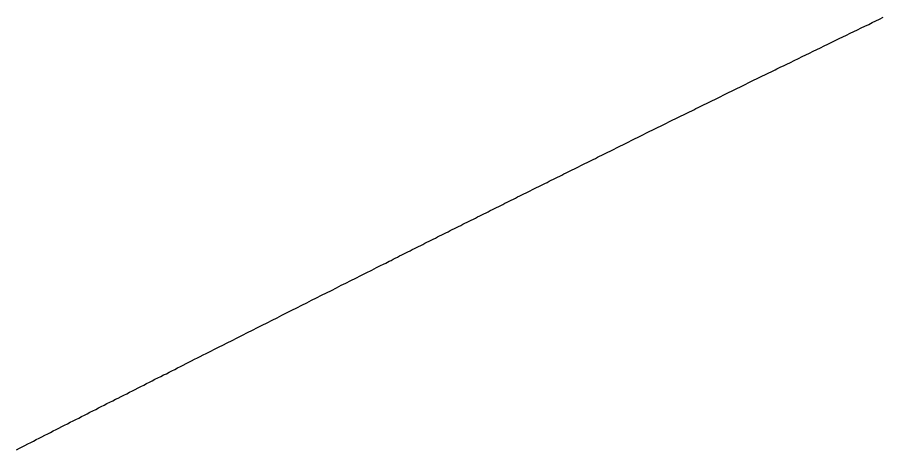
# Model space of a CAD drawing. Header units: millimetres. Extents: x 0 to 2438, y 0 to 1219.
# Drawn here: x 207.98 to 208.0401, y 467.3969 to 467.4269 of the extents above; entities that cross this region are included whole.
import ezdxf

# ---------------------------------------------------------------- set-up
doc = ezdxf.new("R2010")
doc.units = ezdxf.units.MM
doc.layers.add('CUT_AIRCRAFT', color=7, linetype='Continuous')

msp = doc.modelspace()

# ---------------------------------------------------------------- linework, layer by layer
at = {"layer": 'CUT_AIRCRAFT'}
msp.add_lwpolyline([(207.9799, 467.396892), (207.9801, 467.396992), (207.9803, 467.397092), (207.98049, 467.397192), (207.98069, 467.397292), (207.98089, 467.397392), (207.98108, 467.397492), (207.98128, 467.397592), (207.98148, 467.397692), (207.98167, 467.397792), (207.98187, 467.397892), (207.98207, 467.397992), (207.98226, 467.398092), (207.98246, 467.398192), (207.98266, 467.398292), (207.98285, 467.398392), (207.98305, 467.398492), (207.98325, 467.398592), (207.98344, 467.398692), (207.98364, 467.398792), (207.98384, 467.398892), (207.98403, 467.398992), (207.98423, 467.399092), (207.98443, 467.399192), (207.98462, 467.399292), (207.98482, 467.399392), (207.98501, 467.399492), (207.98521, 467.399592), (207.98541, 467.399692), (207.9856, 467.399792), (207.9858, 467.399892), (207.986, 467.399992), (207.98619, 467.400092), (207.98639, 467.400192), (207.98659, 467.400292), (207.98678, 467.400392), (207.98698, 467.400482), (207.98718, 467.400582), (207.98737, 467.400682), (207.98757, 467.400782), (207.98777, 467.400882), (207.98796, 467.400982), (207.98816, 467.401082), (207.98836, 467.401182), (207.98855, 467.401282), (207.98875, 467.401382), (207.98894, 467.401482), (207.98914, 467.401582), (207.98934, 467.401682), (207.98953, 467.401782), (207.98973, 467.401882), (207.98993, 467.401982), (207.99012, 467.402082), (207.99032, 467.402172), (207.99052, 467.402272), (207.99071, 467.402372), (207.99091, 467.402472), (207.9911, 467.402572), (207.9913, 467.402672), (207.9915, 467.402772), (207.99169, 467.402872), (207.99189, 467.402972), (207.99208, 467.403072), (207.99228, 467.403172), (207.99248, 467.403272), (207.99268, 467.403372), (207.99288, 467.403472), (207.99308, 467.403572), (207.99328, 467.403672), (207.99346, 467.403762), (207.99363, 467.403852), (207.99381, 467.403942), (207.994, 467.404042), (207.99425, 467.404162), (207.99454, 467.404312), (207.99489, 467.404482), (207.99525, 467.404672), (207.99562, 467.404852), (207.99597, 467.405032), (207.99632, 467.405202), (207.99665, 467.405372), (207.99699, 467.405542), (207.99733, 467.405712), (207.99767, 467.405892), (207.99802, 467.406062), (207.99836, 467.406242), (207.99871, 467.406412), (207.99905, 467.406582), (207.99939, 467.406752), (207.99973, 467.406932), (208.00008, 467.407102), (208.00042, 467.407272), (208.00076, 467.407442), (208.0011, 467.407622), (208.00145, 467.407792), (208.0018, 467.407962), (208.00214, 467.408142), (208.00248, 467.408312), (208.00281, 467.408472), (208.00315, 467.408642), (208.00349, 467.408812), (208.00385, 467.408992), (208.00422, 467.409182), (208.0046, 467.409372), (208.00494, 467.409542), (208.00522, 467.409682), (208.00543, 467.409792), (208.00557, 467.409862), (208.00569, 467.409922), (208.00581, 467.409982), (208.00594, 467.410042), (208.00608, 467.410122), (208.00624, 467.410192), (208.00639, 467.410272), (208.00654, 467.410352), (208.00669, 467.410422), (208.00683, 467.410492), (208.00698, 467.410572), (208.00712, 467.410642), (208.00727, 467.410712), (208.00742, 467.410792), (208.00757, 467.410862), (208.00771, 467.410932), (208.00786, 467.411012), (208.00801, 467.411082), (208.00815, 467.411152), (208.0083, 467.411232), (208.00844, 467.411302), (208.00859, 467.411372), (208.00874, 467.411452), (208.00888, 467.411522), (208.00903, 467.411592), (208.00918, 467.411672), (208.00932, 467.411742), (208.00947, 467.411812), (208.00962, 467.411892), (208.00976, 467.411962), (208.00991, 467.412032), (208.01006, 467.412112), (208.0102, 467.412182), (208.01035, 467.412252), (208.0105, 467.412332), (208.01064, 467.412402), (208.01079, 467.412472), (208.01094, 467.412552), (208.01108, 467.412622), (208.01123, 467.412692), (208.01138, 467.412772), (208.01152, 467.412842), (208.01167, 467.412912), (208.01181, 467.412982), (208.01196, 467.413062), (208.01211, 467.413132), (208.01225, 467.413202), (208.0124, 467.413282), (208.01255, 467.413352), (208.01269, 467.413422), (208.01284, 467.413502), (208.01299, 467.413572), (208.01313, 467.413642), (208.01328, 467.413722), (208.01343, 467.413792), (208.01357, 467.413862), (208.01372, 467.413932), (208.01386, 467.414012), (208.01401, 467.414082), (208.01416, 467.414152), (208.0143, 467.414232), (208.01445, 467.414302), (208.0146, 467.414372), (208.01474, 467.414452), (208.01489, 467.414522), (208.01504, 467.414592), (208.01518, 467.414662), (208.01533, 467.414742), (208.01547, 467.414812), (208.01562, 467.414882), (208.01577, 467.414962), (208.01591, 467.415032), (208.01606, 467.415102), (208.01621, 467.415172), (208.01635, 467.415252), (208.0165, 467.415322), (208.01664, 467.415392), (208.01679, 467.415462), (208.01694, 467.415542), (208.01708, 467.415612), (208.01723, 467.415682), (208.01737, 467.415762), (208.01752, 467.415832), (208.01767, 467.415902), (208.01781, 467.415972), (208.01796, 467.416052), (208.01811, 467.416122), (208.01825, 467.416192), (208.0184, 467.416262), (208.01854, 467.416342), (208.01869, 467.416412), (208.01884, 467.416482), (208.01898, 467.416552), (208.01913, 467.416632), (208.01927, 467.416702), (208.01942, 467.416772), (208.01957, 467.416842), (208.01971, 467.416922), (208.01986, 467.416992), (208.02, 467.417062), (208.02015, 467.417132), (208.0203, 467.417212), (208.02044, 467.417282), (208.02059, 467.417352), (208.02073, 467.417422), (208.02088, 467.417492), (208.02102, 467.417572), (208.02117, 467.417642), (208.02132, 467.417712), (208.02146, 467.417782), (208.02161, 467.417862), (208.02175, 467.417932), (208.0219, 467.418002), (208.02205, 467.418072), (208.02219, 467.418142), (208.02234, 467.418222), (208.02248, 467.418292), (208.02263, 467.418362), (208.02277, 467.418432), (208.02292, 467.418502), (208.02307, 467.418582), (208.02321, 467.418652), (208.02336, 467.418722), (208.0235, 467.418792), (208.02365, 467.418872), (208.0238, 467.418942), (208.02394, 467.419012), (208.02409, 467.419082), (208.02423, 467.419152), (208.02438, 467.419222), (208.02452, 467.419302), (208.02467, 467.419372), (208.02481, 467.419442), (208.02496, 467.419512), (208.0251, 467.419582), (208.02525, 467.419662), (208.0254, 467.419732), (208.02554, 467.419802), (208.02569, 467.419872), (208.02583, 467.419942), (208.02598, 467.420012), (208.02612, 467.420092), (208.02627, 467.420162), (208.02641, 467.420232), (208.02656, 467.420302), (208.0267, 467.420372), (208.02685, 467.420442), (208.027, 467.420512), (208.02714, 467.420592), (208.02729, 467.420662), (208.02743, 467.420732), (208.02758, 467.420802), (208.02772, 467.420872), (208.02787, 467.420942), (208.02801, 467.421012), (208.02816, 467.421092), (208.0283, 467.421162), (208.02845, 467.421232), (208.02859, 467.421302), (208.02874, 467.421372), (208.02888, 467.421442), (208.02903, 467.421512), (208.02917, 467.421582), (208.02932, 467.421662), (208.02946, 467.421732), (208.02961, 467.421802), (208.02975, 467.421872), (208.0299, 467.421942), (208.03004, 467.422012), (208.03019, 467.422082), (208.03033, 467.422152), (208.03048, 467.422222), (208.03062, 467.422292), (208.03077, 467.422372), (208.03091, 467.422442), (208.03106, 467.422512), (208.0312, 467.422582), (208.03135, 467.422652), (208.03149, 467.422722), (208.03163, 467.422792), (208.03178, 467.422862), (208.03192, 467.422932), (208.03207, 467.423002), (208.03222, 467.423082), (208.03237, 467.423152), (208.03251, 467.423222), (208.03265, 467.423292), (208.03277, 467.423352), (208.0329, 467.423412), (208.03305, 467.423482), (208.03323, 467.423572), (208.03345, 467.423682), (208.03371, 467.423802), (208.03398, 467.423942), (208.03426, 467.424072), (208.03452, 467.424202), (208.03478, 467.424332), (208.03504, 467.424452), (208.03529, 467.424572), (208.03554, 467.424702), (208.0358, 467.424822), (208.03606, 467.424952), (208.03632, 467.425072), (208.03658, 467.425202), (208.03683, 467.425322), (208.03709, 467.425452), (208.03735, 467.425572), (208.0376, 467.425692), (208.03786, 467.425822), (208.03812, 467.425942), (208.03837, 467.426072), (208.03863, 467.426192), (208.03889, 467.426322), (208.03915, 467.426442), (208.0394, 467.426562), (208.03965, 467.426682), (208.0399, 467.426812), (208.04016, 467.426932)], dxfattribs=at)

doc.saveas('drawing.dxf')
